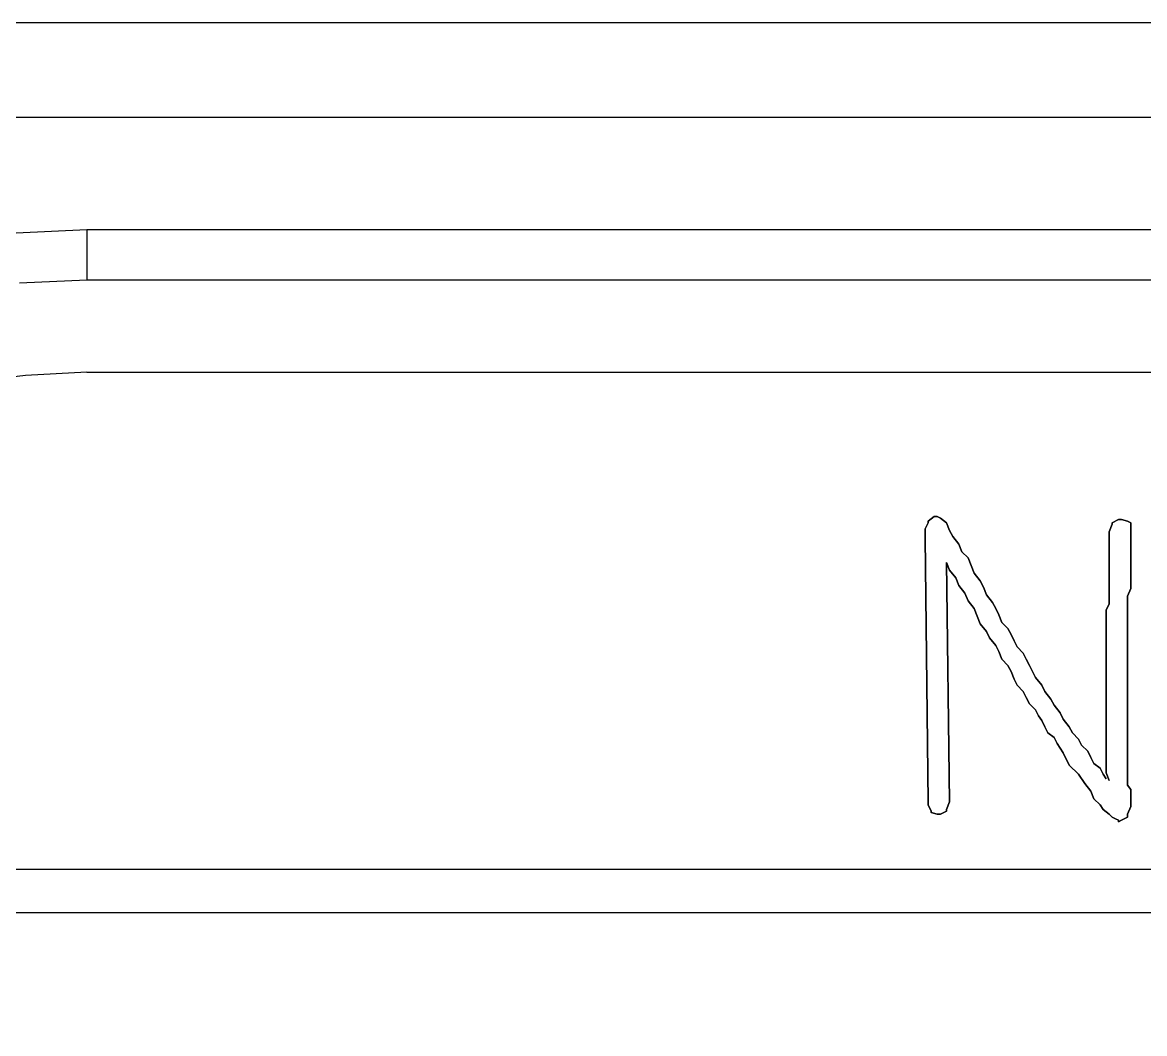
# Model space of a CAD drawing. Header units: metres. Extents: x 2.9 to 42.8, y 1.7 to 28.7.
# Drawn here: x 37.077 to 38.366, y 27.511 to 28.674 of the extents above; entities that cross this region are included whole.
import ezdxf

# ---------------------------------------------------------------- set-up
doc = ezdxf.new("R2010")
doc.units = ezdxf.units.M
doc.layers.add('NEGRO', color=7, linetype='Continuous')
doc.layers.add('RGB_000_184_184', color=7, linetype='Continuous', true_color=0x00b8b8)

msp = doc.modelspace()

# ---------------------------------------------------------------- linework, layer by layer
at = {"layer": 'NEGRO', "lineweight": -3}
for points in [[(38.1176, 28.0987), (38.1141, 28.0917), (38.1176, 28.0987)], [(38.1247, 28.1058), (38.1176, 28.1005), (38.1247, 28.1058)], [(38.1176, 28.1005), (38.1176, 28.0987), (38.1176, 28.1005)], [(38.1282, 28.1058), (38.1247, 28.1058), (38.1282, 28.1058)], [(38.1318, 28.104), (38.1282, 28.1058), (38.1318, 28.104)], [(38.1388, 28.0987), (38.1318, 28.104), (38.1388, 28.0987)], [(38.1423, 28.0899), (38.1388, 28.0987), (38.1423, 28.0899)], [(38.3293, 28.097), (38.3258, 28.0882), (38.3293, 28.097)], [(38.3364, 28.1023), (38.3293, 28.0987), (38.3364, 28.1023)], [(38.3293, 28.0987), (38.3293, 28.097), (38.3293, 28.0987)], [(38.3399, 28.1023), (38.3364, 28.1023), (38.3399, 28.1023)], [(38.3469, 28.1005), (38.3399, 28.1023), (38.3469, 28.1005)], [(38.3505, 28.0987), (38.3469, 28.1005), (38.3505, 28.0987)], [(38.3505, 28.0917), (38.3505, 28.0987), (38.3505, 28.0917)], [(38.1141, 28.0917), (38.1141, 28.0811), (38.1141, 28.0917)], [(38.1459, 28.0829), (38.1423, 28.0899), (38.1459, 28.0829)], [(38.3258, 28.0882), (38.3258, 28.0846), (38.3258, 28.0882)], [(38.3258, 28.0846), (38.3258, 28.0776), (38.3258, 28.0846)], [(38.3505, 28.0882), (38.3505, 28.0917), (38.3505, 28.0882)], [(38.3505, 28.0811), (38.3505, 28.0882), (38.3505, 28.0811)], [(38.1141, 28.0811), (38.1176, 27.7777), (38.1141, 28.0811)], [(38.1529, 28.0741), (38.1459, 28.0829), (38.1529, 28.0741)], [(38.1564, 28.0652), (38.1529, 28.0741), (38.1564, 28.0652)], [(38.3258, 28.0776), (38.3258, 28.0705), (38.3258, 28.0776)], [(38.3258, 28.0705), (38.3258, 28.0635), (38.3258, 28.0705)], [(38.3505, 28.0741), (38.3505, 28.0811), (38.3505, 28.0741)], [(38.3505, 28.0652), (38.3505, 28.0741), (38.3505, 28.0652)], [(38.1635, 28.0582), (38.1564, 28.0652), (38.1635, 28.0582)], [(38.167, 28.0494), (38.1635, 28.0582), (38.167, 28.0494)], [(38.3258, 28.0635), (38.3258, 28.0529), (38.3258, 28.0635)], [(38.3505, 28.0582), (38.3505, 28.0652), (38.3505, 28.0582)], [(38.3505, 28.0494), (38.3505, 28.0582), (38.3505, 28.0494)], [(38.1388, 28.0529), (38.1423, 28.0441), (38.1388, 28.0529)], [(38.1423, 27.7777), (38.1388, 28.0529), (38.1423, 27.7777)], [(38.1706, 28.0405), (38.167, 28.0494), (38.1706, 28.0405)], [(38.3258, 28.0529), (38.3258, 28.0423), (38.3258, 28.0529)], [(38.3505, 28.0405), (38.3505, 28.0494), (38.3505, 28.0405)], [(38.1423, 28.0441), (38.1494, 28.0353), (38.1423, 28.0441)], [(38.1494, 28.0353), (38.1529, 28.0264), (38.1494, 28.0353)], [(38.1776, 28.0317), (38.1706, 28.0405), (38.1776, 28.0317)], [(38.1811, 28.0247), (38.1776, 28.0317), (38.1811, 28.0247)], [(38.3258, 28.0423), (38.3258, 28.03), (38.3258, 28.0423)], [(38.3505, 28.0317), (38.3505, 28.0405), (38.3505, 28.0317)], [(38.3505, 28.0229), (38.3505, 28.0317), (38.3505, 28.0229)], [(38.1529, 28.0264), (38.16, 28.0176), (38.1529, 28.0264)], [(38.1847, 28.0158), (38.1811, 28.0247), (38.1847, 28.0158)], [(38.3258, 28.03), (38.3258, 28.0176), (38.3258, 28.03)], [(38.3469, 28.0141), (38.3505, 28.0229), (38.3469, 28.0141)], [(38.16, 28.0176), (38.1635, 28.0088), (38.16, 28.0176)], [(38.1635, 28.0088), (38.1706, 28), (38.1635, 28.0088)], [(38.1917, 28.007), (38.1847, 28.0158), (38.1917, 28.007)], [(38.1953, 28), (38.1917, 28.007), (38.1953, 28)], [(38.3258, 28.0176), (38.3258, 28.0141), (38.3258, 28.0176)], [(38.3258, 28.0141), (38.3258, 28.0053), (38.3258, 28.0141)], [(38.3469, 28.0053), (38.3469, 28.0141), (38.3469, 28.0053)], [(38.1706, 28), (38.1741, 27.9912), (38.1706, 28)], [(38.1988, 27.9929), (38.1953, 28), (38.1988, 27.9929)], [(38.2023, 27.9841), (38.1988, 27.9929), (38.2023, 27.9841)], [(38.3258, 28.0053), (38.3223, 27.9982), (38.3258, 28.0053)], [(38.3223, 27.9982), (38.3223, 27.9894), (38.3223, 27.9982)], [(38.3469, 27.9964), (38.3469, 28.0053), (38.3469, 27.9964)], [(38.3469, 27.9859), (38.3469, 27.9964), (38.3469, 27.9859)], [(38.1741, 27.9912), (38.1776, 27.9823), (38.1741, 27.9912)], [(38.1776, 27.9823), (38.1847, 27.9735), (38.1776, 27.9823)], [(38.2094, 27.977), (38.2023, 27.9841), (38.2094, 27.977)], [(38.3223, 27.9894), (38.3223, 27.9806), (38.3223, 27.9894)], [(38.3223, 27.9806), (38.3223, 27.9718), (38.3223, 27.9806)], [(38.3469, 27.977), (38.3469, 27.9859), (38.3469, 27.977)], [(38.1847, 27.9735), (38.1882, 27.9665), (38.1847, 27.9735)], [(38.2129, 27.97), (38.2094, 27.977), (38.2129, 27.97)], [(38.2164, 27.9629), (38.2129, 27.97), (38.2164, 27.9629)], [(38.3223, 27.9718), (38.3223, 27.9629), (38.3223, 27.9718)], [(38.3469, 27.9682), (38.3469, 27.977), (38.3469, 27.9682)], [(38.3469, 27.9594), (38.3469, 27.9682), (38.3469, 27.9594)], [(38.1882, 27.9665), (38.1953, 27.9576), (38.1882, 27.9665)], [(38.1953, 27.9576), (38.1988, 27.9506), (38.1953, 27.9576)], [(38.2199, 27.9559), (38.2164, 27.9629), (38.2199, 27.9559)], [(38.227, 27.9488), (38.2199, 27.9559), (38.227, 27.9488)], [(38.3223, 27.9629), (38.3223, 27.9541), (38.3223, 27.9629)], [(38.3469, 27.9506), (38.3469, 27.9594), (38.3469, 27.9506)], [(38.1988, 27.9506), (38.2023, 27.9418), (38.1988, 27.9506)], [(38.2023, 27.9418), (38.2094, 27.9347), (38.2023, 27.9418)], [(38.2305, 27.9418), (38.227, 27.9488), (38.2305, 27.9418)], [(38.2341, 27.9347), (38.2305, 27.9418), (38.2341, 27.9347)], [(38.3223, 27.9541), (38.3223, 27.9453), (38.3223, 27.9541)], [(38.3223, 27.9453), (38.3223, 27.9347), (38.3223, 27.9453)], [(38.3469, 27.9418), (38.3469, 27.9506), (38.3469, 27.9418)], [(38.3469, 27.9312), (38.3469, 27.9418), (38.3469, 27.9312)], [(38.2094, 27.9347), (38.2129, 27.9277), (38.2094, 27.9347)], [(38.2376, 27.9277), (38.2341, 27.9347), (38.2376, 27.9277)], [(38.3223, 27.9347), (38.3223, 27.9259), (38.3223, 27.9347)], [(38.3469, 27.9224), (38.3469, 27.9312), (38.3469, 27.9224)], [(38.2129, 27.9277), (38.2164, 27.9188), (38.2129, 27.9277)], [(38.2164, 27.9188), (38.2199, 27.9118), (38.2164, 27.9188)], [(38.2411, 27.9206), (38.2376, 27.9277), (38.2411, 27.9206)], [(38.2482, 27.9118), (38.2411, 27.9206), (38.2482, 27.9118)], [(38.3223, 27.9259), (38.3223, 27.9171), (38.3223, 27.9259)], [(38.3223, 27.9171), (38.3223, 27.9065), (38.3223, 27.9171)], [(38.3469, 27.9135), (38.3469, 27.9224), (38.3469, 27.9135)], [(38.2199, 27.9118), (38.227, 27.9047), (38.2199, 27.9118)], [(38.227, 27.9047), (38.2305, 27.8977), (38.227, 27.9047)], [(38.2517, 27.9047), (38.2482, 27.9118), (38.2517, 27.9047)], [(38.2587, 27.8959), (38.2517, 27.9047), (38.2587, 27.8959)], [(38.3223, 27.9065), (38.3223, 27.8977), (38.3223, 27.9065)], [(38.3469, 27.9047), (38.3469, 27.9135), (38.3469, 27.9047)], [(38.3469, 27.8959), (38.3469, 27.9047), (38.3469, 27.8959)], [(38.2305, 27.8977), (38.2341, 27.8906), (38.2305, 27.8977)], [(38.2341, 27.8906), (38.2411, 27.8836), (38.2341, 27.8906)], [(38.2623, 27.8888), (38.2587, 27.8959), (38.2623, 27.8888)], [(38.3223, 27.8977), (38.3223, 27.8941), (38.3223, 27.8977)], [(38.3223, 27.8941), (38.3223, 27.8836), (38.3223, 27.8941)], [(38.3469, 27.8871), (38.3469, 27.8959), (38.3469, 27.8871)], [(38.2411, 27.8836), (38.2446, 27.8765), (38.2411, 27.8836)], [(38.2693, 27.88), (38.2623, 27.8888), (38.2693, 27.88)], [(38.2729, 27.873), (38.2693, 27.88), (38.2729, 27.873)], [(38.3223, 27.8836), (38.3223, 27.8747), (38.3223, 27.8836)], [(38.3469, 27.8783), (38.3469, 27.8871), (38.3469, 27.8783)], [(38.3469, 27.8694), (38.3469, 27.8783), (38.3469, 27.8694)], [(38.2446, 27.8765), (38.2482, 27.8712), (38.2446, 27.8765)], [(38.2482, 27.8712), (38.2517, 27.8642), (38.2482, 27.8712)], [(38.2517, 27.8642), (38.2552, 27.8571), (38.2517, 27.8642)], [(38.2799, 27.8642), (38.2729, 27.873), (38.2799, 27.8642)], [(38.2834, 27.8571), (38.2799, 27.8642), (38.2834, 27.8571)], [(38.3223, 27.8747), (38.3223, 27.8642), (38.3223, 27.8747)], [(38.3223, 27.8642), (38.3223, 27.8571), (38.3223, 27.8642)], [(38.3469, 27.8606), (38.3469, 27.8694), (38.3469, 27.8606)], [(38.2552, 27.8571), (38.2623, 27.8518), (38.2552, 27.8571)], [(38.2623, 27.8518), (38.2658, 27.8447), (38.2623, 27.8518)], [(38.2905, 27.85), (38.2834, 27.8571), (38.2905, 27.85)], [(38.3223, 27.8571), (38.3223, 27.8483), (38.3223, 27.8571)], [(38.3469, 27.8518), (38.3469, 27.8606), (38.3469, 27.8518)], [(38.3469, 27.843), (38.3469, 27.8518), (38.3469, 27.843)], [(38.2658, 27.8447), (38.2693, 27.8395), (38.2658, 27.8447)], [(38.2693, 27.8395), (38.2729, 27.8342), (38.2693, 27.8395)], [(38.294, 27.843), (38.2905, 27.85), (38.294, 27.843)], [(38.3011, 27.8359), (38.294, 27.843), (38.3011, 27.8359)], [(38.3223, 27.8483), (38.3223, 27.8412), (38.3223, 27.8483)], [(38.3223, 27.8412), (38.3223, 27.8395), (38.3223, 27.8412)], [(38.3223, 27.8395), (38.3223, 27.8289), (38.3223, 27.8395)], [(38.3469, 27.8342), (38.3469, 27.843), (38.3469, 27.8342)], [(38.2729, 27.8342), (38.2799, 27.8201), (38.2729, 27.8342)], [(38.3046, 27.8289), (38.3011, 27.8359), (38.3046, 27.8289)], [(38.3081, 27.8218), (38.3046, 27.8289), (38.3081, 27.8218)], [(38.3223, 27.8289), (38.3223, 27.8201), (38.3223, 27.8289)], [(38.3469, 27.8253), (38.3469, 27.8342), (38.3469, 27.8253)], [(38.3469, 27.8148), (38.3469, 27.8253), (38.3469, 27.8148)], [(38.2799, 27.8201), (38.2905, 27.8095), (38.2799, 27.8201)], [(38.3152, 27.8165), (38.3081, 27.8218), (38.3152, 27.8165)], [(38.3187, 27.8095), (38.3152, 27.8165), (38.3187, 27.8095)], [(38.3223, 27.8201), (38.3223, 27.8112), (38.3223, 27.8201)], [(38.3469, 27.8059), (38.3469, 27.8148), (38.3469, 27.8059)], [(38.2905, 27.8095), (38.2976, 27.7989), (38.2905, 27.8095)], [(38.3223, 27.8042), (38.3187, 27.8095), (38.3223, 27.8042)], [(38.3223, 27.8112), (38.3258, 27.8024), (38.3223, 27.8112)], [(38.3469, 27.7971), (38.3469, 27.8059), (38.3469, 27.7971)], [(38.2976, 27.7989), (38.3046, 27.7901), (38.2976, 27.7989)], [(38.3046, 27.7901), (38.3081, 27.7812), (38.3046, 27.7901)], [(38.3505, 27.7918), (38.3469, 27.7971), (38.3505, 27.7918)], [(38.3505, 27.7795), (38.3505, 27.7918), (38.3505, 27.7795)], [(38.1176, 27.7777), (38.1176, 27.7742), (38.1176, 27.7777)], [(38.1176, 27.7742), (38.1212, 27.7671), (38.1176, 27.7742)], [(38.1388, 27.7689), (38.1423, 27.7777), (38.1388, 27.7689)], [(38.3081, 27.7812), (38.3152, 27.7742), (38.3081, 27.7812)], [(38.3152, 27.7742), (38.3187, 27.7689), (38.3152, 27.7742)], [(38.3505, 27.7724), (38.3505, 27.7795), (38.3505, 27.7724)], [(38.1212, 27.7671), (38.1212, 27.7654), (38.1212, 27.7671)], [(38.1212, 27.7654), (38.1282, 27.7636), (38.1212, 27.7654)], [(38.1282, 27.7636), (38.1318, 27.7636), (38.1282, 27.7636)], [(38.1318, 27.7636), (38.1388, 27.7671), (38.1318, 27.7636)], [(38.1388, 27.7671), (38.1388, 27.7689), (38.1388, 27.7671)], [(38.3187, 27.7689), (38.3258, 27.7636), (38.3187, 27.7689)], [(38.3258, 27.7636), (38.3293, 27.7601), (38.3258, 27.7636)], [(38.3469, 27.7636), (38.3505, 27.7724), (38.3469, 27.7636)], [(38.3469, 27.7601), (38.3469, 27.7636), (38.3469, 27.7601)], [(38.3293, 27.7601), (38.3328, 27.7583), (38.3293, 27.7601)], [(38.3328, 27.7583), (38.3364, 27.7566), (38.3328, 27.7583)], [(38.3364, 27.7566), (38.3364, 27.7548), (38.3364, 27.7566)], [(38.3364, 27.7548), (38.3399, 27.7566), (38.3364, 27.7548)], [(38.3399, 27.7566), (38.3469, 27.7601), (38.3399, 27.7566)]]:
    msp.add_lwpolyline(points, dxfattribs=at)
msp.add_lwpolyline([(41.6066, 27.7001), (36.9147, 27.7001), (36.9147, 27.6507), (41.6066, 27.6507)], close=True, dxfattribs=at)
at = {"layer": 'RGB_000_184_184', "lineweight": -3}
for points in [[(3.9017, 28.6738), (41.8042, 28.6738), (41.8042, 28.5644), (3.9017, 28.5644)], [(37.0699, 28.4321), (37.151, 28.4357), (37.151, 28.3774), (37.0734, 28.3739)], [(37.151, 28.4357), (41.5925, 28.4357), (41.5925, 28.3774), (37.151, 28.3774)], [(37.151, 28.2716), (37.0805, 28.2681), (37.0099, 28.2593), (36.9429, 28.2434), (36.8759, 28.2205), (36.8124, 28.1922), (36.7489, 28.1587), (36.6924, 28.1182), (36.6395, 28.0741), (36.5901, 28.0247), (36.5443, 27.97), (36.5054, 27.9118), (36.4702, 27.85), (36.4419, 27.7865), (36.4208, 27.7195), (36.4031, 27.6507), (36.3926, 27.5819), (36.389, 27.5114)], [(37.151, 28.2716), (41.5925, 28.2716)]]:
    msp.add_lwpolyline(points, dxfattribs=at)

doc.saveas('drawing.dxf')
